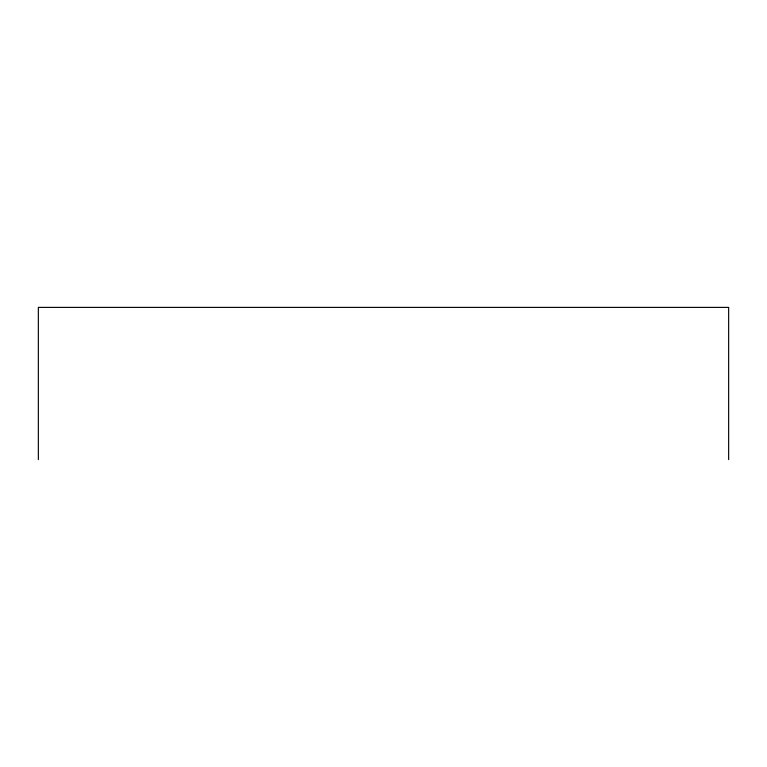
<?xml version="1.0" encoding="UTF-8"?>
<svg xmlns="http://www.w3.org/2000/svg" width="767" height="767" viewBox="0 0 767 767"><rect width="100%" height="100%" fill="white"/><g stroke="black" fill="none" stroke-linecap="round" stroke-linejoin="round"><path stroke-width="1.15" d="M728.65 459.615L728.65 307.385L38.35 307.385L38.35 459.615"/></g></svg>
